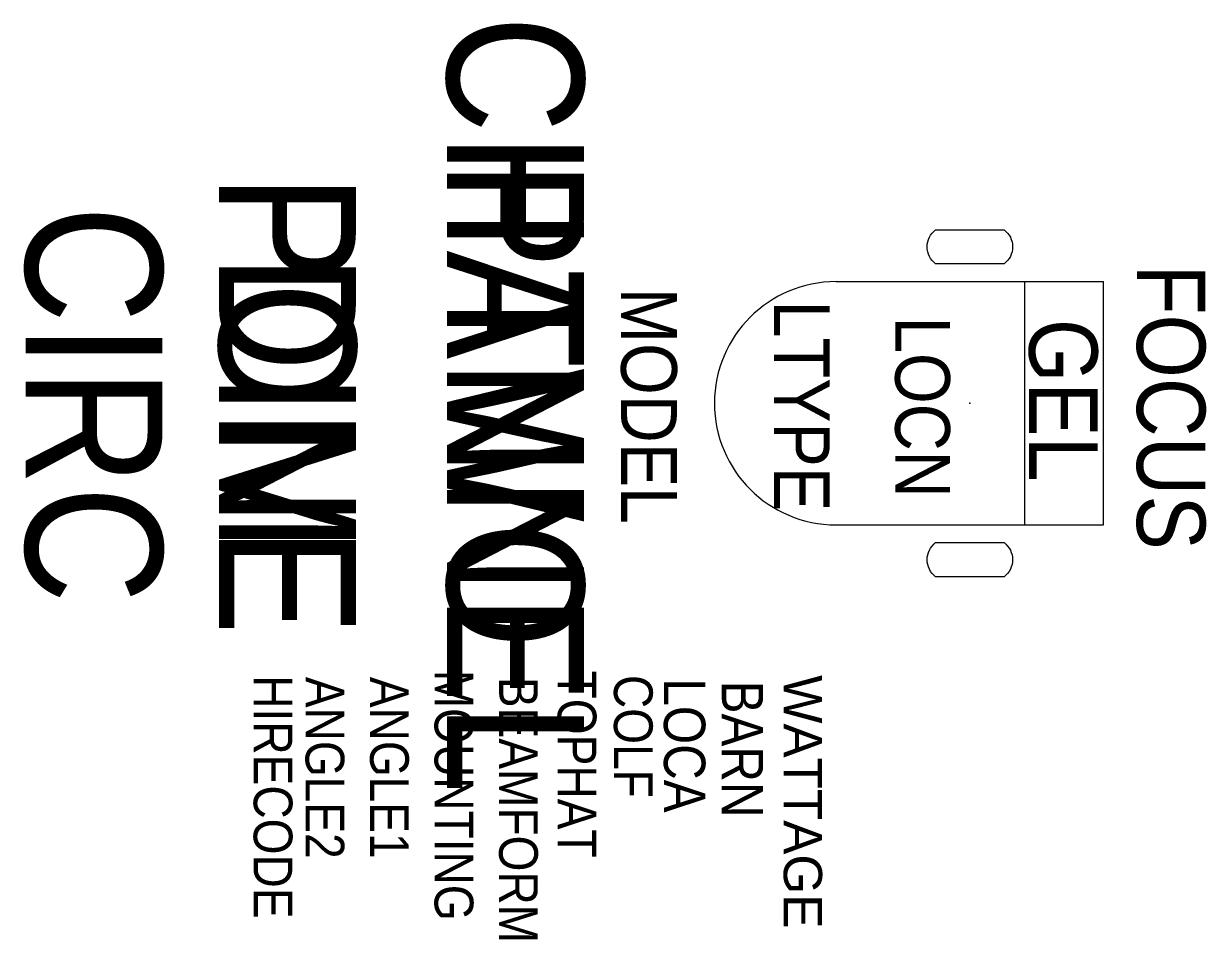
# Model space of a CAD drawing. Extents: x 755 to 1619, y 38 to 708.
import ezdxf
from ezdxf.enums import TextEntityAlignment as Align

# ---------------------------------------------------------------- set-up
doc = ezdxf.new("R2010")
doc.units = 0
doc.header["$MEASUREMENT"] = 0
doc.layers.get('0').update_dxf_attribs({"linetype": 'CONTINUOUS'})
for name, color, linetype in [('CHANNEL', 3, 'CONTINUOUS'), ('CIRC', 6, 'CONTINUOUS'), ('DIMMER', 4, 'CONTINUOUS'), ('FOCUS', 2, 'CONTINUOUS'), ('GEL', 1, 'CONTINUOUS'), ('LANTERNS', 4, 'CONTINUOUS'), ('LOCATION', 7, 'CONTINUOUS'), ('MODEL', 6, 'CONTINUOUS'), ('PATCH', 5, 'CONTINUOUS'), ('PATCH2', 5, 'CONTINUOUS')]:
    doc.layers.add(name, color=color, linetype=linetype)

msp = doc.modelspace()

# ---------------------------------------------------------------- linework, layer by layer
for p, q in [((1348.72, 519.03), (1544.3, 519.03)), ((1486.38, 519.03), (1486.38, 341.23)), ((1544.3, 341.23), (1544.3, 519.03)), ((1348.72, 341.23), (1544.3, 341.23))]:
    msp.add_line(p, q)
msp.add_arc((1348.72, 430.13), 88.9, 90, 270)
msp.add_point((1446.51, 430.13))
at = {"layer": 'LANTERNS', "color": 0}
for points in [[(1421.51, 556.98), (1471.51, 556.98, -0.5), (1471.51, 531.98), (1421.51, 531.98, -0.5), (1421.51, 556.98)], [(1421.51, 328.28), (1471.51, 328.28, -0.5), (1471.51, 303.28), (1421.51, 303.28, -0.5), (1421.51, 328.28)]]:
    msp.add_lwpolyline(points, format="xyb", dxfattribs=at)

# ---------------------------------------------------------------- texts
at = {"layer": 'CHANNEL', "width": 0.89}
msp.add_attdef('CHANNEL', text='', height=100, rotation=270, dxfattribs=at).set_placement((1064.34, 429.27), align=Align.CENTER)
at = {"layer": 'CIRC', "width": 0.89}
msp.add_attdef('CIRC', text='', height=100, rotation=270, dxfattribs=at).set_placement((756.23, 429.27), align=Align.CENTER)
at = {"layer": 'DIMMER', "width": 0.89}
msp.add_attdef('DIM', text='', height=100, rotation=270, dxfattribs=at).set_placement((897.68, 430.13), align=Align.CENTER)
at = {"layer": 'FOCUS', "color": 30, "width": 0.89}
msp.add_attdef('FOCUS', text='', height=50, rotation=270, dxfattribs=at).set_placement((1568.65, 427.21), align=Align.CENTER)
at = {"layer": 'GEL', "width": 0.89}
msp.add_attdef('GEL', text='', height=50, rotation=270, dxfattribs=at).set_placement((1489.86, 432.22), align=Align.CENTER)
at = {"layer": 'LANTERNS', "color": 0, "width": 0.89, "flags": 1}
for tag, p, s, height in [('TOPHAT', (1145.18, 234.64), 'Y', 28.3), ('HIRECODE', (922.95, 231.29), 'C', 28.3), ('ANGLE2', (960.87, 230.15), '180', 28.305), ('ANGLE1', (1008.04, 230.15), '0', 28.3), ('MOUNTING', (1055.21, 235.34), 'STANDARD HOOK CLAMP', 28.3047), ('BEAMFORM', (1102.39, 230.15), 'E', 28.3), ('COLF', (1186.31, 231.53), 'N', 28.3), ('LOCA', (1222.85, 229), '', 30.26), ('BARN', (1265.14, 227.37), '1', 30.26)]:
    msp.add_attdef(tag, p, s, height=height, rotation=270, dxfattribs=at)
at = {"layer": 'LANTERNS', "color": 0, "flags": 1}
msp.add_attdef('WATTAGE', (1310.44, 231.4), '100', height=28, rotation=270, dxfattribs=at)
at = {"layer": 'LOCATION', "width": 0.89}
msp.add_attdef('LOCN', text='', height=40, rotation=270, dxfattribs=at).set_placement((1391.93, 427.19), align=Align.CENTER)
at = {"layer": 'MODEL', "width": 0.89}
for tag, text, height, p in [('MODEL', 'P46 NSP', 40.798, (1191.56, 428.23)), ('LTYPE', '', 40.8, (1303.23, 428.23))]:
    msp.add_attdef(tag, text=text, height=height, rotation=270, dxfattribs=at).set_placement(p, align=Align.CENTER)
at = {"layer": 'PATCH', "width": 0.89}
msp.add_attdef('PONE', text='', height=100, rotation=270, dxfattribs=at).set_placement((897.67, 429.27), align=Align.CENTER)
at = {"layer": 'PATCH2', "width": 0.89}
msp.add_attdef('PTWO', text='', height=100, rotation=270, dxfattribs=at).set_placement((1064.34, 429.27), align=Align.CENTER)

doc.saveas('drawing.dxf')
